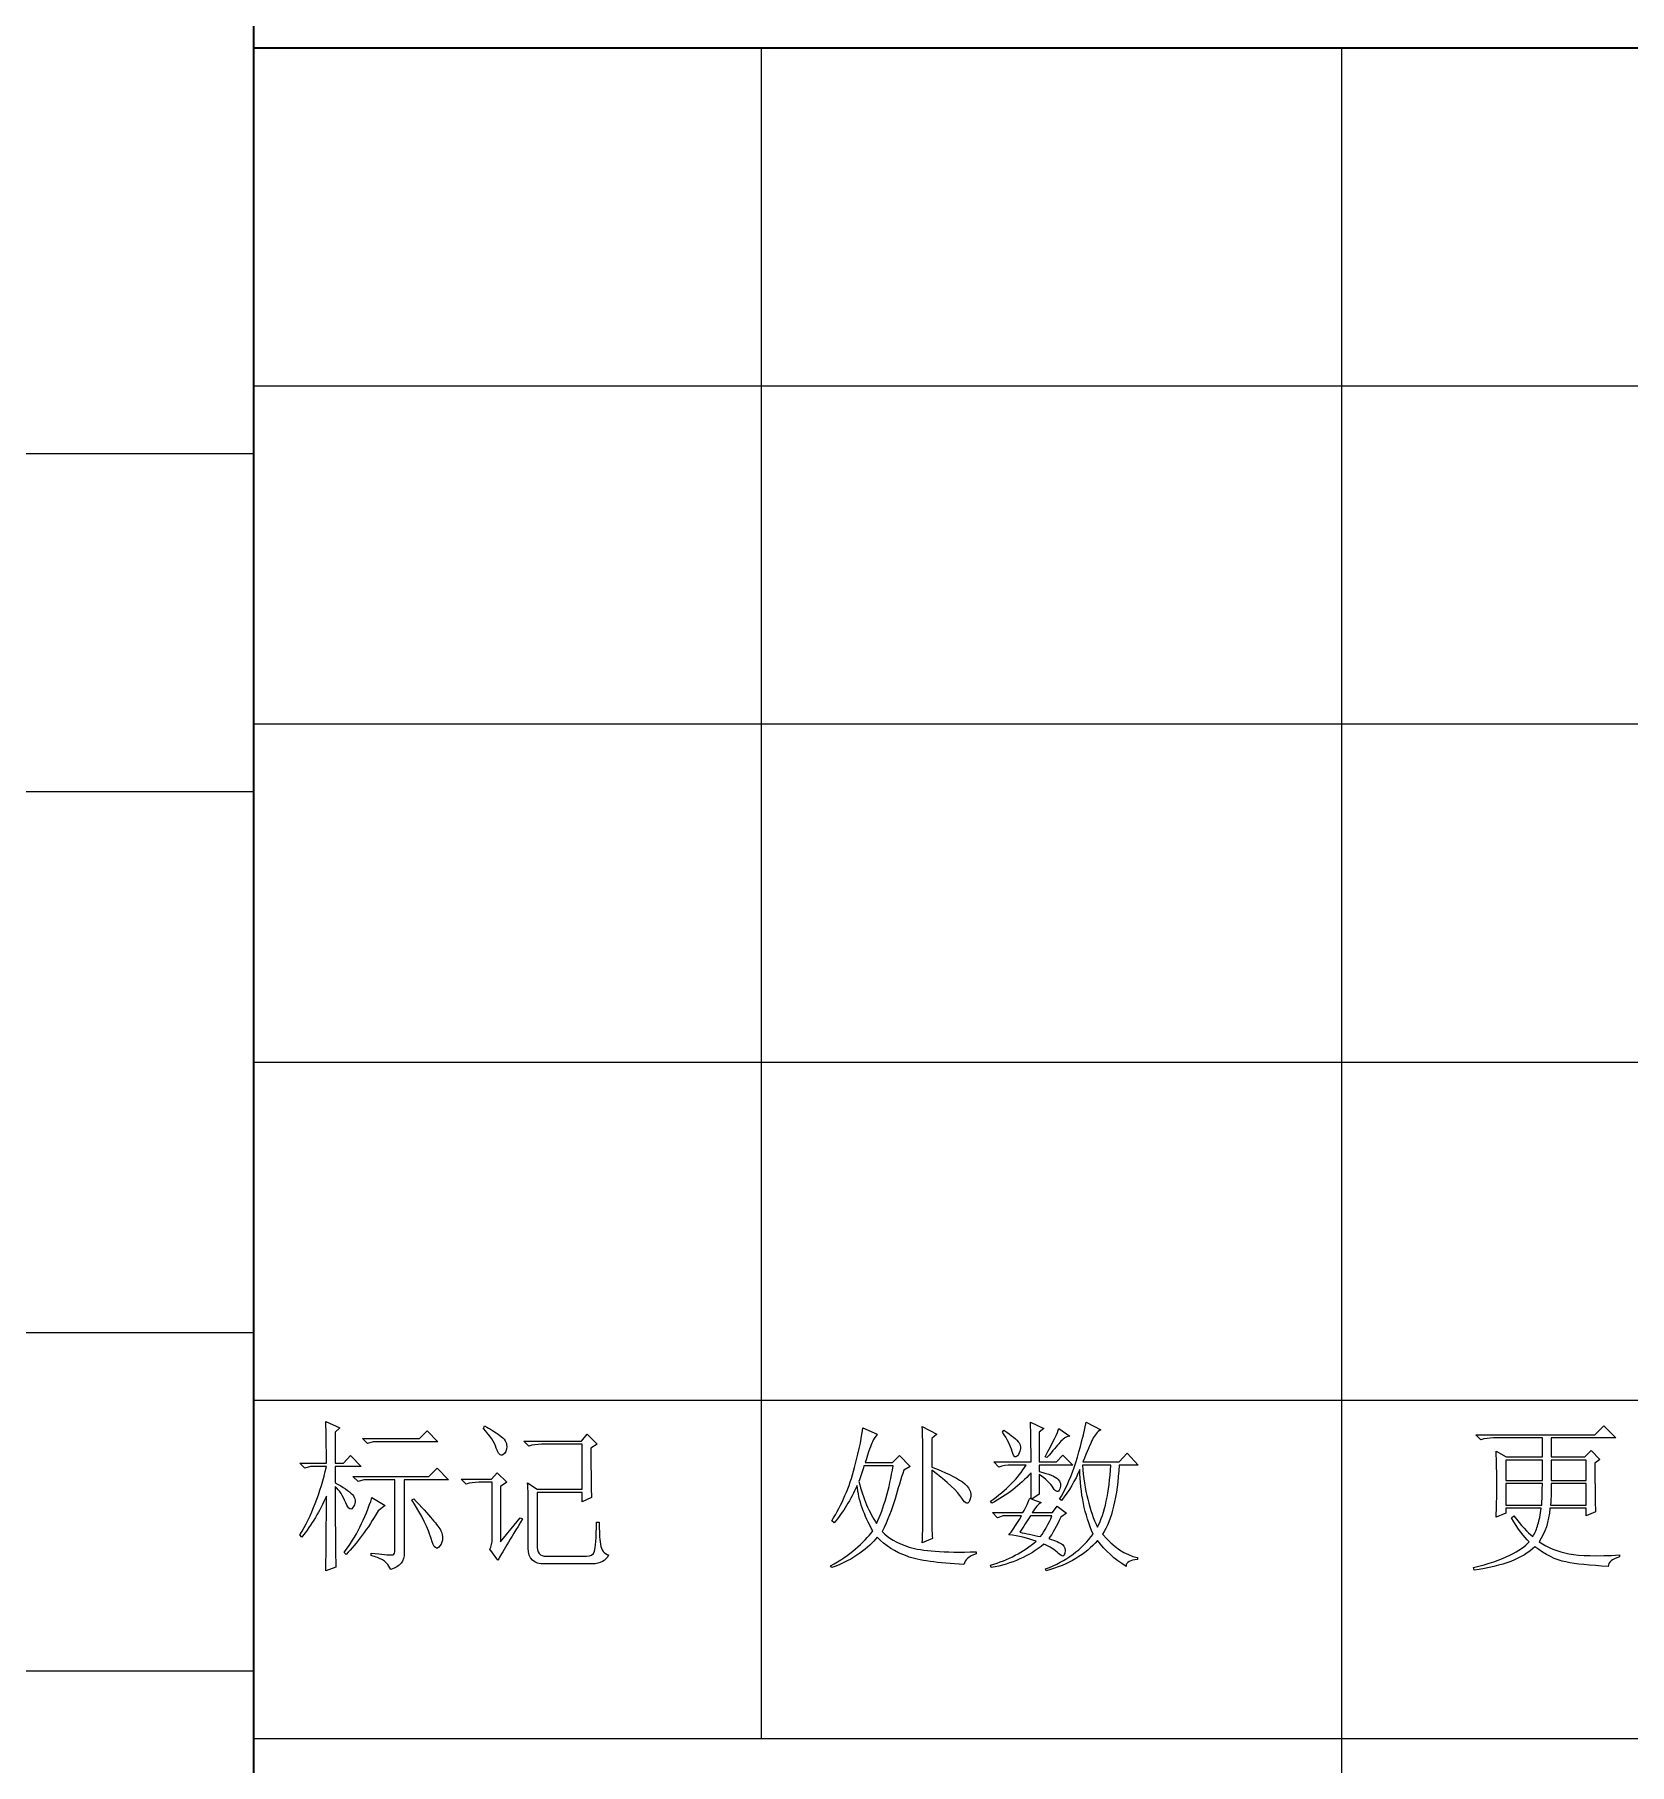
# Model space of a CAD drawing. Header units: millimetres. Extents: x 958 to 3026, y 447 to 1692.
# Drawn here: x 1057 to 1155.8, y 550.3 to 657.6 of the extents above; entities that cross this region are included whole.
import ezdxf

# ---------------------------------------------------------------- set-up
doc = ezdxf.new("R2010")
doc.units = ezdxf.units.MM
doc.layers.add('layer 1', color=7, linetype='Continuous')

msp = doc.modelspace()

# ---------------------------------------------------------------- linework, layer by layer
at = {"layer": 'layer 1', "lineweight": 35}
for points in [[(1070.528, 1671.519), (1070.528, 1671.519), (1070.528, 468.048), (1070.528, 468.048)], [(1880.183, 656.745), (1880.183, 656.745), (1070.528, 656.745), (1070.528, 656.745)]]:
    msp.add_open_spline(points, degree=3, dxfattribs=at)
at = {"layer": 'layer 1', "color": 1, "lineweight": 9}
for points in [[(1070.528, 656.745), (1070.528, 656.745), (1070.528, 656.745), (1070.528, 656.745)], [(1070.528, 656.745), (1070.528, 656.745), (1070.528, 468.048), (1070.528, 468.048)], [(1102.015, 656.745), (1102.015, 656.745), (1102.015, 656.745), (1102.015, 656.745)], [(1102.015, 656.745), (1102.015, 656.745), (1102.015, 551.913), (1102.015, 551.913)], [(1137.999, 656.745), (1137.999, 656.745), (1137.999, 656.745), (1137.999, 656.745)], [(1137.999, 656.745), (1137.999, 656.745), (1137.999, 468.048), (1137.999, 468.048)], [(1340.413, 635.779), (1340.413, 635.779), (1070.528, 635.779), (1070.528, 635.779)], [(1070.528, 631.586), (1070.528, 631.586), (958.076, 631.586), (958.076, 631.586)], [(1070.528, 631.586), (1070.528, 631.586), (1070.528, 631.586), (1070.528, 631.586)], [(1340.413, 614.812), (1340.413, 614.812), (1070.528, 614.812), (1070.528, 614.812)], [(1070.528, 610.619), (1070.528, 610.619), (958.076, 610.619), (958.076, 610.619)], [(1070.528, 610.619), (1070.528, 610.619), (1070.528, 610.619), (1070.528, 610.619)], [(1340.413, 593.846), (1340.413, 593.846), (1070.528, 593.846), (1070.528, 593.846)], [(1070.528, 577.073), (1070.528, 577.073), (958.076, 577.073), (958.076, 577.073)], [(1070.528, 577.073), (1070.528, 577.073), (1070.528, 577.073), (1070.528, 577.073)], [(1340.413, 572.88), (1340.413, 572.88), (1070.528, 572.88), (1070.528, 572.88)], [(1070.528, 556.107), (1070.528, 556.107), (958.076, 556.107), (958.076, 556.107)], [(1070.528, 556.107), (1070.528, 556.107), (1070.528, 556.107), (1070.528, 556.107)], [(1610.298, 551.913), (1610.298, 551.913), (1070.528, 551.913), (1070.528, 551.913)]]:
    msp.add_open_spline(points, degree=3, dxfattribs=at)
at = {"layer": 'layer 1', "color": 1}
for points, knots in [([(1075.604, 567.543), (1075.867, 567.307), (1076.082, 566.974), (1076.252, 566.542), (1076.252, 566.542), (1076.423, 566.11), (1076.586, 566.032), (1076.743, 566.308), (1076.743, 566.308), (1076.9, 566.583), (1076.873, 566.83), (1076.664, 567.053), (1076.664, 567.053), (1076.455, 567.276), (1076.102, 567.517), (1075.604, 567.778), (1075.604, 567.778), (1075.604, 567.778), (1075.604, 568.799), (1075.604, 568.799), (1075.604, 568.799), (1075.604, 568.799), (1077.213, 568.799), (1077.213, 568.799), (1077.213, 568.799), (1077.213, 568.799), (1076.547, 569.466), (1076.547, 569.466), (1076.547, 569.466), (1076.547, 569.466), (1076.115, 568.995), (1076.115, 568.995), (1076.115, 568.995), (1076.115, 568.995), (1075.604, 568.995), (1075.604, 568.995), (1075.604, 568.995), (1075.604, 568.995), (1075.604, 570.917), (1075.604, 570.917), (1075.604, 570.917), (1075.604, 570.917), (1075.879, 571.194), (1075.879, 571.194), (1075.879, 571.194), (1075.879, 571.194), (1075.017, 571.586), (1075.017, 571.586), (1075.017, 571.586), (1075.042, 570.852), (1075.055, 569.99), (1075.055, 568.995), (1075.055, 568.995), (1075.055, 568.995), (1073.408, 568.995), (1073.408, 568.995), (1073.408, 568.995), (1073.408, 568.995), (1073.721, 568.682), (1073.721, 568.682), (1073.721, 568.682), (1073.721, 568.682), (1074.074, 568.799), (1074.074, 568.799), (1074.074, 568.799), (1074.074, 568.799), (1075.055, 568.799), (1075.055, 568.799), (1075.055, 568.799), (1074.688, 567.15), (1074.139, 565.739), (1073.408, 564.561), (1073.408, 564.561), (1073.408, 564.561), (1073.525, 564.404), (1073.525, 564.404), (1073.525, 564.404), (1074.153, 565.19), (1074.663, 566.038), (1075.055, 566.954), (1075.055, 566.954), (1075.055, 564.992), (1075.042, 563.45), (1075.017, 562.325), (1075.017, 562.325), (1075.017, 562.325), (1075.645, 562.559), (1075.645, 562.559), (1075.645, 562.559), (1075.618, 563.083), (1075.604, 564.744), (1075.604, 567.543)], [0, 0, 0, 0, 0.0434783, 0.0434783, 0.0434783, 0.0434783, 0.0869565, 0.0869565, 0.0869565, 0.0869565, 0.1304348, 0.1304348, 0.1304348, 0.1304348, 0.173913, 0.173913, 0.173913, 0.173913, 0.2173913, 0.2173913, 0.2173913, 0.2173913, 0.2608696, 0.2608696, 0.2608696, 0.2608696, 0.3043478, 0.3043478, 0.3043478, 0.3043478, 0.3478261, 0.3478261, 0.3478261, 0.3478261, 0.3913043, 0.3913043, 0.3913043, 0.3913043, 0.4347826, 0.4347826, 0.4347826, 0.4347826, 0.4782609, 0.4782609, 0.4782609, 0.4782609, 0.5217391, 0.5217391, 0.5217391, 0.5217391, 0.5652174, 0.5652174, 0.5652174, 0.5652174, 0.6086957, 0.6086957, 0.6086957, 0.6086957, 0.6521739, 0.6521739, 0.6521739, 0.6521739, 0.6956522, 0.6956522, 0.6956522, 0.6956522, 0.7391304, 0.7391304, 0.7391304, 0.7391304, 0.7826087, 0.7826087, 0.7826087, 0.7826087, 0.826087, 0.826087, 0.826087, 0.826087, 0.8695652, 0.8695652, 0.8695652, 0.8695652, 0.9130435, 0.9130435, 0.9130435, 0.9130435, 0.9565217, 0.9565217, 0.9565217, 0.9565217, 1, 1, 1, 1]), ([(1077.292, 570.526), (1077.292, 570.526), (1077.607, 570.212), (1077.607, 570.212), (1077.607, 570.212), (1077.607, 570.212), (1077.96, 570.33), (1077.96, 570.33), (1077.96, 570.33), (1077.96, 570.33), (1081.962, 570.33), (1081.962, 570.33), (1081.962, 570.33), (1081.962, 570.33), (1081.296, 570.996), (1081.296, 570.996), (1081.296, 570.996), (1081.296, 570.996), (1080.825, 570.526), (1080.825, 570.526), (1080.825, 570.526), (1080.825, 570.526), (1077.292, 570.526), (1077.292, 570.526)], [0, 0, 0, 0, 0.1666667, 0.1666667, 0.1666667, 0.1666667, 0.3333333, 0.3333333, 0.3333333, 0.3333333, 0.5, 0.5, 0.5, 0.5, 0.6666667, 0.6666667, 0.6666667, 0.6666667, 0.8333333, 0.8333333, 0.8333333, 0.8333333, 1, 1, 1, 1]), ([(1084.788, 571.154), (1085.207, 570.708), (1085.475, 570.303), (1085.592, 569.938), (1085.592, 569.938), (1085.709, 569.571), (1085.848, 569.434), (1086.004, 569.524), (1086.004, 569.524), (1086.161, 569.616), (1086.24, 569.787), (1086.24, 570.035), (1086.24, 570.035), (1086.24, 570.284), (1086.096, 570.512), (1085.808, 570.721), (1085.808, 570.721), (1085.52, 570.931), (1085.207, 571.127), (1084.867, 571.311), (1084.867, 571.311), (1084.867, 571.311), (1084.788, 571.154), (1084.788, 571.154)], [0, 0, 0, 0, 0.1666667, 0.1666667, 0.1666667, 0.1666667, 0.3333333, 0.3333333, 0.3333333, 0.3333333, 0.5, 0.5, 0.5, 0.5, 0.6666667, 0.6666667, 0.6666667, 0.6666667, 0.8333333, 0.8333333, 0.8333333, 0.8333333, 1, 1, 1, 1]), ([(1087.574, 563.736), (1087.574, 563.056), (1087.914, 562.73), (1088.594, 562.755), (1088.594, 562.755), (1088.594, 562.755), (1091.537, 562.755), (1091.537, 562.755), (1091.537, 562.755), (1092.035, 562.755), (1092.375, 562.939), (1092.557, 563.306), (1092.557, 563.306), (1092.269, 563.383), (1092.1, 563.606), (1092.048, 563.972), (1092.048, 563.972), (1091.995, 564.339), (1091.969, 564.796), (1091.969, 565.345), (1091.969, 565.345), (1091.969, 565.345), (1091.812, 565.345), (1091.812, 565.345), (1091.812, 565.345), (1091.785, 564.352), (1091.74, 563.749), (1091.675, 563.54), (1091.675, 563.54), (1091.61, 563.331), (1091.446, 563.227), (1091.184, 563.227), (1091.184, 563.227), (1091.184, 563.227), (1088.711, 563.227), (1088.711, 563.227), (1088.711, 563.227), (1088.293, 563.227), (1088.097, 563.462), (1088.124, 563.934), (1088.124, 563.934), (1088.124, 563.934), (1088.124, 567.19), (1088.124, 567.19), (1088.124, 567.19), (1088.124, 567.19), (1090.91, 567.19), (1090.91, 567.19), (1090.91, 567.19), (1090.91, 567.19), (1090.91, 566.601), (1090.91, 566.601), (1090.91, 566.601), (1090.91, 566.601), (1091.499, 566.875), (1091.499, 566.875), (1091.499, 566.875), (1091.472, 567.269), (1091.459, 568.289), (1091.459, 569.938), (1091.459, 569.938), (1091.459, 569.938), (1091.851, 570.172), (1091.851, 570.172), (1091.851, 570.172), (1091.851, 570.172), (1091.223, 570.8), (1091.223, 570.8), (1091.223, 570.8), (1091.223, 570.8), (1090.871, 570.368), (1090.871, 570.368), (1090.871, 570.368), (1090.871, 570.368), (1087.3, 570.368), (1087.3, 570.368), (1087.3, 570.368), (1087.3, 570.368), (1087.613, 570.055), (1087.613, 570.055), (1087.613, 570.055), (1087.849, 570.134), (1088.11, 570.172), (1088.398, 570.172), (1088.398, 570.172), (1088.398, 570.172), (1090.91, 570.172), (1090.91, 570.172), (1090.91, 570.172), (1090.91, 570.172), (1090.91, 567.386), (1090.91, 567.386), (1090.91, 567.386), (1090.91, 567.386), (1088.124, 567.386), (1088.124, 567.386), (1088.124, 567.386), (1088.124, 567.386), (1087.534, 567.778), (1087.534, 567.778), (1087.534, 567.778), (1087.561, 567.307), (1087.574, 566.864), (1087.574, 566.445), (1087.574, 566.445), (1087.574, 566.445), (1087.574, 563.736), (1087.574, 563.736)], [0, 0, 0, 0, 0.037037, 0.037037, 0.037037, 0.037037, 0.0740741, 0.0740741, 0.0740741, 0.0740741, 0.1111111, 0.1111111, 0.1111111, 0.1111111, 0.1481481, 0.1481481, 0.1481481, 0.1481481, 0.1851852, 0.1851852, 0.1851852, 0.1851852, 0.2222222, 0.2222222, 0.2222222, 0.2222222, 0.2592593, 0.2592593, 0.2592593, 0.2592593, 0.2962963, 0.2962963, 0.2962963, 0.2962963, 0.3333333, 0.3333333, 0.3333333, 0.3333333, 0.3703704, 0.3703704, 0.3703704, 0.3703704, 0.4074074, 0.4074074, 0.4074074, 0.4074074, 0.4444444, 0.4444444, 0.4444444, 0.4444444, 0.4814815, 0.4814815, 0.4814815, 0.4814815, 0.5185185, 0.5185185, 0.5185185, 0.5185185, 0.5555556, 0.5555556, 0.5555556, 0.5555556, 0.5925926, 0.5925926, 0.5925926, 0.5925926, 0.6296296, 0.6296296, 0.6296296, 0.6296296, 0.6666667, 0.6666667, 0.6666667, 0.6666667, 0.7037037, 0.7037037, 0.7037037, 0.7037037, 0.7407407, 0.7407407, 0.7407407, 0.7407407, 0.7777778, 0.7777778, 0.7777778, 0.7777778, 0.8148148, 0.8148148, 0.8148148, 0.8148148, 0.8518519, 0.8518519, 0.8518519, 0.8518519, 0.8888889, 0.8888889, 0.8888889, 0.8888889, 0.9259259, 0.9259259, 0.9259259, 0.9259259, 0.962963, 0.962963, 0.962963, 0.962963, 1, 1, 1, 1]), ([(1111.254, 568.799), (1111.254, 568.799), (1110.586, 569.466), (1110.586, 569.466), (1110.586, 569.466), (1110.586, 569.466), (1110.154, 569.034), (1110.154, 569.034), (1110.154, 569.034), (1110.154, 569.034), (1108.468, 569.034), (1108.468, 569.034), (1108.468, 569.034), (1108.677, 569.715), (1108.827, 570.147), (1108.918, 570.33), (1108.918, 570.33), (1109.01, 570.512), (1109.108, 570.67), (1109.213, 570.8), (1109.213, 570.8), (1109.213, 570.8), (1108.311, 571.194), (1108.311, 571.194), (1108.311, 571.194), (1108.284, 570.748), (1108.115, 569.925), (1107.8, 568.721), (1107.8, 568.721), (1107.487, 567.517), (1107.015, 566.418), (1106.387, 565.424), (1106.387, 565.424), (1106.387, 565.424), (1106.544, 565.307), (1106.544, 565.307), (1106.544, 565.307), (1107.093, 565.961), (1107.566, 566.731), (1107.957, 567.622), (1107.957, 567.622), (1108.061, 566.707), (1108.389, 565.764), (1108.939, 564.796), (1108.939, 564.796), (1108.651, 564.429), (1108.291, 564.057), (1107.859, 563.678), (1107.859, 563.678), (1107.428, 563.299), (1106.911, 562.953), (1106.31, 562.638), (1106.31, 562.638), (1106.31, 562.638), (1106.387, 562.521), (1106.387, 562.521), (1106.387, 562.521), (1107.093, 562.782), (1107.676, 563.083), (1108.133, 563.423), (1108.133, 563.423), (1108.592, 563.763), (1108.952, 564.089), (1109.213, 564.404), (1109.213, 564.404), (1109.71, 563.88), (1110.325, 563.488), (1111.058, 563.227), (1111.058, 563.227), (1111.79, 562.964), (1112.967, 562.795), (1114.589, 562.717), (1114.589, 562.717), (1114.642, 563.004), (1114.891, 563.227), (1115.335, 563.383), (1115.335, 563.383), (1115.335, 563.383), (1115.335, 563.502), (1115.335, 563.502), (1115.335, 563.502), (1113.347, 563.45), (1111.966, 563.547), (1111.196, 563.797), (1111.196, 563.797), (1110.424, 564.044), (1109.868, 564.364), (1109.526, 564.757), (1109.526, 564.757), (1109.868, 565.464), (1110.129, 566.137), (1110.312, 566.779), (1110.312, 566.779), (1110.496, 567.42), (1110.678, 568.014), (1110.861, 568.563), (1110.861, 568.563), (1110.861, 568.563), (1111.254, 568.799), (1111.254, 568.799)], [0, 0, 0, 0, 0.04, 0.04, 0.04, 0.04, 0.08, 0.08, 0.08, 0.08, 0.12, 0.12, 0.12, 0.12, 0.16, 0.16, 0.16, 0.16, 0.2, 0.2, 0.2, 0.2, 0.24, 0.24, 0.24, 0.24, 0.28, 0.28, 0.28, 0.28, 0.32, 0.32, 0.32, 0.32, 0.36, 0.36, 0.36, 0.36, 0.4, 0.4, 0.4, 0.4, 0.44, 0.44, 0.44, 0.44, 0.48, 0.48, 0.48, 0.48, 0.52, 0.52, 0.52, 0.52, 0.56, 0.56, 0.56, 0.56, 0.6, 0.6, 0.6, 0.6, 0.64, 0.64, 0.64, 0.64, 0.68, 0.68, 0.68, 0.68, 0.72, 0.72, 0.72, 0.72, 0.76, 0.76, 0.76, 0.76, 0.8, 0.8, 0.8, 0.8, 0.84, 0.84, 0.84, 0.84, 0.88, 0.88, 0.88, 0.88, 0.92, 0.92, 0.92, 0.92, 0.96, 0.96, 0.96, 0.96, 1, 1, 1, 1]), ([(1112.589, 568.563), (1113.581, 567.832), (1114.203, 567.256), (1114.452, 566.837), (1114.452, 566.837), (1114.7, 566.418), (1114.878, 566.405), (1114.981, 566.798), (1114.981, 566.798), (1115.087, 567.19), (1114.923, 567.537), (1114.491, 567.838), (1114.491, 567.838), (1114.059, 568.138), (1113.426, 568.446), (1112.589, 568.759), (1112.589, 568.759), (1112.589, 568.759), (1112.589, 570.526), (1112.589, 570.526), (1112.589, 570.526), (1112.589, 570.526), (1112.902, 570.8), (1112.902, 570.8), (1112.902, 570.8), (1112.902, 570.8), (1111.999, 571.271), (1111.999, 571.271), (1111.999, 571.271), (1112.026, 570.643), (1112.038, 570.159), (1112.038, 569.819), (1112.038, 569.819), (1112.038, 569.819), (1112.038, 565.581), (1112.038, 565.581), (1112.038, 565.581), (1112.038, 565.057), (1112.026, 564.548), (1111.999, 564.051), (1111.999, 564.051), (1111.999, 564.051), (1112.627, 564.325), (1112.627, 564.325), (1112.627, 564.325), (1112.6, 564.771), (1112.589, 565.19), (1112.589, 565.581), (1112.589, 565.581), (1112.589, 565.581), (1112.589, 568.563), (1112.589, 568.563)], [0, 0, 0, 0, 0.0769231, 0.0769231, 0.0769231, 0.0769231, 0.1538462, 0.1538462, 0.1538462, 0.1538462, 0.2307692, 0.2307692, 0.2307692, 0.2307692, 0.3076923, 0.3076923, 0.3076923, 0.3076923, 0.3846154, 0.3846154, 0.3846154, 0.3846154, 0.4615385, 0.4615385, 0.4615385, 0.4615385, 0.5384615, 0.5384615, 0.5384615, 0.5384615, 0.6153846, 0.6153846, 0.6153846, 0.6153846, 0.6923077, 0.6923077, 0.6923077, 0.6923077, 0.7692308, 0.7692308, 0.7692308, 0.7692308, 0.8461538, 0.8461538, 0.8461538, 0.8461538, 0.9230769, 0.9230769, 0.9230769, 0.9230769, 1, 1, 1, 1]), ([(1118.71, 571.545), (1118.735, 570.84), (1118.749, 570.015), (1118.749, 569.074), (1118.749, 569.074), (1118.749, 569.074), (1116.433, 569.074), (1116.433, 569.074), (1116.433, 569.074), (1116.433, 569.074), (1116.748, 568.759), (1116.748, 568.759), (1116.748, 568.759), (1116.984, 568.838), (1117.245, 568.878), (1117.533, 568.878), (1117.533, 568.878), (1117.533, 568.878), (1118.436, 568.878), (1118.436, 568.878), (1118.436, 568.878), (1117.938, 568.066), (1117.205, 567.321), (1116.237, 566.641), (1116.237, 566.641), (1116.237, 566.641), (1116.316, 566.522), (1116.316, 566.522), (1116.316, 566.522), (1117.232, 566.994), (1118.042, 567.622), (1118.749, 568.406), (1118.749, 568.406), (1118.749, 568.406), (1118.749, 566.798), (1118.749, 566.798), (1118.749, 566.798), (1118.749, 566.798), (1118.67, 566.837), (1118.67, 566.837), (1118.67, 566.837), (1118.593, 566.601), (1118.449, 566.301), (1118.24, 565.935), (1118.24, 565.935), (1118.24, 565.935), (1116.356, 565.935), (1116.356, 565.935), (1116.356, 565.935), (1116.356, 565.935), (1116.669, 565.62), (1116.669, 565.62), (1116.669, 565.62), (1116.669, 565.62), (1117.022, 565.739), (1117.022, 565.739), (1117.022, 565.739), (1117.022, 565.739), (1118.161, 565.739), (1118.161, 565.739), (1118.161, 565.739), (1117.794, 565.111), (1117.533, 564.717), (1117.376, 564.561), (1117.376, 564.561), (1117.977, 564.483), (1118.539, 564.352), (1119.063, 564.168), (1119.063, 564.168), (1118.278, 563.488), (1117.337, 562.991), (1116.237, 562.678), (1116.237, 562.678), (1116.237, 562.678), (1116.277, 562.521), (1116.277, 562.521), (1116.277, 562.521), (1117.558, 562.755), (1118.645, 563.24), (1119.534, 563.972), (1119.534, 563.972), (1119.926, 563.815), (1120.234, 563.626), (1120.457, 563.403), (1120.457, 563.403), (1120.679, 563.18), (1120.81, 563.187), (1120.848, 563.423), (1120.848, 563.423), (1120.888, 563.659), (1120.835, 563.835), (1120.691, 563.952), (1120.691, 563.952), (1120.547, 564.071), (1120.267, 564.195), (1119.849, 564.325), (1119.849, 564.325), (1120.083, 564.638), (1120.333, 565.084), (1120.594, 565.66), (1120.594, 565.66), (1120.594, 565.66), (1120.947, 565.894), (1120.947, 565.894), (1120.947, 565.894), (1120.947, 565.894), (1120.358, 566.326), (1120.358, 566.326), (1120.358, 566.326), (1120.358, 566.326), (1120.083, 565.935), (1120.083, 565.935), (1120.083, 565.935), (1120.083, 565.935), (1118.827, 565.935), (1118.827, 565.935), (1118.827, 565.935), (1119.012, 566.248), (1119.194, 566.457), (1119.377, 566.562), (1119.377, 566.562), (1119.377, 566.562), (1118.789, 566.758), (1118.789, 566.758), (1118.789, 566.758), (1118.789, 566.758), (1119.259, 567.073), (1119.259, 567.073), (1119.259, 567.073), (1119.259, 567.073), (1119.259, 568.289), (1119.259, 568.289), (1119.259, 568.289), (1119.651, 568.028), (1119.939, 567.753), (1120.123, 567.465), (1120.123, 567.465), (1120.306, 567.177), (1120.443, 567.157), (1120.535, 567.406), (1120.535, 567.406), (1120.625, 567.654), (1120.587, 567.857), (1120.416, 568.014), (1120.416, 568.014), (1120.247, 568.172), (1119.86, 568.329), (1119.259, 568.485), (1119.259, 568.485), (1119.259, 568.485), (1119.259, 568.878), (1119.259, 568.878), (1119.259, 568.878), (1119.259, 568.878), (1121.339, 568.878), (1121.339, 568.878), (1121.339, 568.878), (1121.339, 568.878), (1120.711, 569.506), (1120.711, 569.506), (1120.711, 569.506), (1120.711, 569.506), (1120.319, 569.074), (1120.319, 569.074), (1120.319, 569.074), (1120.319, 569.074), (1119.259, 569.074), (1119.259, 569.074), (1119.259, 569.074), (1119.259, 569.074), (1119.259, 570.917), (1119.259, 570.917), (1119.259, 570.917), (1119.259, 570.917), (1119.534, 571.154), (1119.534, 571.154), (1119.534, 571.154), (1119.534, 571.154), (1118.71, 571.545), (1118.71, 571.545)], [0, 0, 0, 0, 0.0222222, 0.0222222, 0.0222222, 0.0222222, 0.0444444, 0.0444444, 0.0444444, 0.0444444, 0.0666667, 0.0666667, 0.0666667, 0.0666667, 0.0888889, 0.0888889, 0.0888889, 0.0888889, 0.1111111, 0.1111111, 0.1111111, 0.1111111, 0.1333333, 0.1333333, 0.1333333, 0.1333333, 0.1555556, 0.1555556, 0.1555556, 0.1555556, 0.1777778, 0.1777778, 0.1777778, 0.1777778, 0.2, 0.2, 0.2, 0.2, 0.2222222, 0.2222222, 0.2222222, 0.2222222, 0.2444444, 0.2444444, 0.2444444, 0.2444444, 0.2666667, 0.2666667, 0.2666667, 0.2666667, 0.2888889, 0.2888889, 0.2888889, 0.2888889, 0.3111111, 0.3111111, 0.3111111, 0.3111111, 0.3333333, 0.3333333, 0.3333333, 0.3333333, 0.3555556, 0.3555556, 0.3555556, 0.3555556, 0.3777778, 0.3777778, 0.3777778, 0.3777778, 0.4, 0.4, 0.4, 0.4, 0.4222222, 0.4222222, 0.4222222, 0.4222222, 0.4444444, 0.4444444, 0.4444444, 0.4444444, 0.4666667, 0.4666667, 0.4666667, 0.4666667, 0.4888889, 0.4888889, 0.4888889, 0.4888889, 0.5111111, 0.5111111, 0.5111111, 0.5111111, 0.5333333, 0.5333333, 0.5333333, 0.5333333, 0.5555556, 0.5555556, 0.5555556, 0.5555556, 0.5777778, 0.5777778, 0.5777778, 0.5777778, 0.6, 0.6, 0.6, 0.6, 0.6222222, 0.6222222, 0.6222222, 0.6222222, 0.6444444, 0.6444444, 0.6444444, 0.6444444, 0.6666667, 0.6666667, 0.6666667, 0.6666667, 0.6888889, 0.6888889, 0.6888889, 0.6888889, 0.7111111, 0.7111111, 0.7111111, 0.7111111, 0.7333333, 0.7333333, 0.7333333, 0.7333333, 0.7555556, 0.7555556, 0.7555556, 0.7555556, 0.7777778, 0.7777778, 0.7777778, 0.7777778, 0.8, 0.8, 0.8, 0.8, 0.8222222, 0.8222222, 0.8222222, 0.8222222, 0.8444444, 0.8444444, 0.8444444, 0.8444444, 0.8666667, 0.8666667, 0.8666667, 0.8666667, 0.8888889, 0.8888889, 0.8888889, 0.8888889, 0.9111111, 0.9111111, 0.9111111, 0.9111111, 0.9333333, 0.9333333, 0.9333333, 0.9333333, 0.9555556, 0.9555556, 0.9555556, 0.9555556, 0.9777778, 0.9777778, 0.9777778, 0.9777778, 1, 1, 1, 1]), ([(1117.061, 571.036), (1117.061, 571.036), (1116.984, 570.917), (1116.984, 570.917), (1116.984, 570.917), (1117.27, 570.499), (1117.468, 570.1), (1117.571, 569.722), (1117.571, 569.722), (1117.677, 569.342), (1117.808, 569.283), (1117.965, 569.544), (1117.965, 569.544), (1118.121, 569.806), (1118.134, 570.042), (1118.004, 570.251), (1118.004, 570.251), (1117.873, 570.46), (1117.558, 570.721), (1117.061, 571.036)], [0, 0, 0, 0, 0.2, 0.2, 0.2, 0.2, 0.4, 0.4, 0.4, 0.4, 0.6, 0.6, 0.6, 0.6, 0.8, 0.8, 0.8, 0.8, 1, 1, 1, 1]), ([(1120.476, 571.154), (1120.398, 570.892), (1120.11, 570.303), (1119.613, 569.387), (1119.613, 569.387), (1119.613, 569.387), (1119.73, 569.349), (1119.73, 569.349), (1119.73, 569.349), (1120.097, 569.767), (1120.364, 570.08), (1120.535, 570.289), (1120.535, 570.289), (1120.704, 570.499), (1120.907, 570.631), (1121.143, 570.683), (1121.143, 570.683), (1121.143, 570.683), (1120.476, 571.154), (1120.476, 571.154)], [0, 0, 0, 0, 0.2, 0.2, 0.2, 0.2, 0.4, 0.4, 0.4, 0.4, 0.6, 0.6, 0.6, 0.6, 0.8, 0.8, 0.8, 0.8, 1, 1, 1, 1]), ([(1122.163, 571.545), (1121.719, 569.4), (1121.17, 567.805), (1120.515, 566.758), (1120.515, 566.758), (1120.515, 566.758), (1120.632, 566.68), (1120.632, 566.68), (1120.632, 566.68), (1121.105, 567.283), (1121.483, 567.922), (1121.771, 568.604), (1121.771, 568.604), (1121.798, 567.138), (1122.072, 565.804), (1122.595, 564.6), (1122.595, 564.6), (1121.915, 563.659), (1120.934, 562.939), (1119.651, 562.442), (1119.651, 562.442), (1119.651, 562.442), (1119.691, 562.325), (1119.691, 562.325), (1119.691, 562.325), (1121.078, 562.717), (1122.137, 563.344), (1122.869, 564.208), (1122.869, 564.208), (1123.34, 563.58), (1123.929, 563.043), (1124.636, 562.599), (1124.636, 562.599), (1124.662, 562.86), (1124.897, 563.004), (1125.342, 563.031), (1125.342, 563.031), (1125.342, 563.031), (1125.342, 563.148), (1125.342, 563.148), (1125.342, 563.148), (1124.584, 563.306), (1123.864, 563.79), (1123.184, 564.6), (1123.184, 564.6), (1123.758, 565.489), (1124.1, 566.916), (1124.204, 568.878), (1124.204, 568.878), (1124.204, 568.878), (1125.381, 568.878), (1125.381, 568.878), (1125.381, 568.878), (1125.381, 568.878), (1124.714, 569.623), (1124.714, 569.623), (1124.714, 569.623), (1124.714, 569.623), (1124.204, 569.074), (1124.204, 569.074), (1124.204, 569.074), (1124.204, 569.074), (1121.967, 569.074), (1121.967, 569.074), (1121.967, 569.074), (1122.228, 569.729), (1122.426, 570.193), (1122.556, 570.467), (1122.556, 570.467), (1122.687, 570.742), (1122.856, 570.944), (1123.065, 571.075), (1123.065, 571.075), (1123.065, 571.075), (1122.163, 571.545), (1122.163, 571.545)], [0, 0, 0, 0, 0.0526316, 0.0526316, 0.0526316, 0.0526316, 0.1052632, 0.1052632, 0.1052632, 0.1052632, 0.1578947, 0.1578947, 0.1578947, 0.1578947, 0.2105263, 0.2105263, 0.2105263, 0.2105263, 0.2631579, 0.2631579, 0.2631579, 0.2631579, 0.3157895, 0.3157895, 0.3157895, 0.3157895, 0.3684211, 0.3684211, 0.3684211, 0.3684211, 0.4210526, 0.4210526, 0.4210526, 0.4210526, 0.4736842, 0.4736842, 0.4736842, 0.4736842, 0.5263158, 0.5263158, 0.5263158, 0.5263158, 0.5789474, 0.5789474, 0.5789474, 0.5789474, 0.6315789, 0.6315789, 0.6315789, 0.6315789, 0.6842105, 0.6842105, 0.6842105, 0.6842105, 0.7368421, 0.7368421, 0.7368421, 0.7368421, 0.7894737, 0.7894737, 0.7894737, 0.7894737, 0.8421053, 0.8421053, 0.8421053, 0.8421053, 0.8947368, 0.8947368, 0.8947368, 0.8947368, 0.9473684, 0.9473684, 0.9473684, 0.9473684, 1, 1, 1, 1]), ([(1147.587, 565.66), (1147.587, 565.66), (1148.177, 565.894), (1148.177, 565.894), (1148.177, 565.894), (1148.177, 565.894), (1148.177, 566.209), (1148.177, 566.209), (1148.177, 566.209), (1148.177, 566.209), (1150.375, 566.209), (1150.375, 566.209), (1150.375, 566.209), (1150.322, 565.791), (1150.256, 565.451), (1150.178, 565.19), (1150.178, 565.19), (1150.099, 564.927), (1149.995, 564.679), (1149.864, 564.443), (1149.864, 564.443), (1149.525, 564.706), (1149.131, 565.136), (1148.688, 565.739), (1148.688, 565.739), (1148.688, 565.739), (1148.53, 565.62), (1148.53, 565.62), (1148.53, 565.62), (1148.949, 564.915), (1149.315, 564.418), (1149.628, 564.13), (1149.628, 564.13), (1149.394, 563.842), (1148.994, 563.56), (1148.431, 563.286), (1148.431, 563.286), (1147.869, 563.011), (1147.117, 562.755), (1146.176, 562.521), (1146.176, 562.521), (1146.176, 562.521), (1146.214, 562.363), (1146.214, 562.363), (1146.214, 562.363), (1147.104, 562.494), (1147.864, 562.678), (1148.492, 562.912), (1148.492, 562.912), (1149.119, 563.148), (1149.615, 563.45), (1149.982, 563.815), (1149.982, 563.815), (1150.636, 563.317), (1151.278, 563.004), (1151.906, 562.874), (1151.906, 562.874), (1152.533, 562.743), (1153.409, 562.651), (1154.534, 562.599), (1154.534, 562.599), (1154.534, 562.86), (1154.77, 563.056), (1155.241, 563.187), (1155.241, 563.187), (1155.241, 563.187), (1155.241, 563.306), (1155.241, 563.306), (1155.241, 563.306), (1153.854, 563.227), (1152.808, 563.252), (1152.101, 563.383), (1152.101, 563.383), (1151.395, 563.515), (1150.78, 563.763), (1150.256, 564.13), (1150.256, 564.13), (1150.623, 564.679), (1150.846, 565.372), (1150.925, 566.209), (1150.925, 566.209), (1150.925, 566.209), (1153.161, 566.209), (1153.161, 566.209), (1153.161, 566.209), (1153.161, 566.209), (1153.161, 565.739), (1153.161, 565.739), (1153.161, 565.739), (1153.161, 565.739), (1153.749, 565.973), (1153.749, 565.973), (1153.749, 565.973), (1153.724, 566.47), (1153.711, 567.478), (1153.711, 568.995), (1153.711, 568.995), (1153.711, 568.995), (1154.024, 569.231), (1154.024, 569.231), (1154.024, 569.231), (1154.024, 569.231), (1153.474, 569.78), (1153.474, 569.78), (1153.474, 569.78), (1153.474, 569.78), (1153.083, 569.387), (1153.083, 569.387), (1153.083, 569.387), (1153.083, 569.387), (1151.003, 569.387), (1151.003, 569.387), (1151.003, 569.387), (1151.003, 569.387), (1151.003, 570.566), (1151.003, 570.566), (1151.003, 570.566), (1151.003, 570.566), (1155.005, 570.566), (1155.005, 570.566), (1155.005, 570.566), (1155.005, 570.566), (1154.26, 571.311), (1154.26, 571.311), (1154.26, 571.311), (1154.26, 571.311), (1153.711, 570.762), (1153.711, 570.762), (1153.711, 570.762), (1153.711, 570.762), (1146.332, 570.762), (1146.332, 570.762), (1146.332, 570.762), (1146.332, 570.762), (1146.646, 570.447), (1146.646, 570.447), (1146.646, 570.447), (1146.882, 570.526), (1147.144, 570.566), (1147.432, 570.566), (1147.432, 570.566), (1147.432, 570.566), (1150.452, 570.566), (1150.452, 570.566), (1150.452, 570.566), (1150.452, 570.566), (1150.452, 569.387), (1150.452, 569.387), (1150.452, 569.387), (1150.452, 569.387), (1148.215, 569.387), (1148.215, 569.387), (1148.215, 569.387), (1148.215, 569.387), (1147.587, 569.74), (1147.587, 569.74), (1147.587, 569.74), (1147.614, 569.087), (1147.628, 568.387), (1147.628, 567.641), (1147.628, 567.641), (1147.628, 566.896), (1147.614, 566.236), (1147.587, 565.66)], [0, 0, 0, 0, 0.0243902, 0.0243902, 0.0243902, 0.0243902, 0.0487805, 0.0487805, 0.0487805, 0.0487805, 0.0731707, 0.0731707, 0.0731707, 0.0731707, 0.097561, 0.097561, 0.097561, 0.097561, 0.1219512, 0.1219512, 0.1219512, 0.1219512, 0.1463415, 0.1463415, 0.1463415, 0.1463415, 0.1707317, 0.1707317, 0.1707317, 0.1707317, 0.195122, 0.195122, 0.195122, 0.195122, 0.2195122, 0.2195122, 0.2195122, 0.2195122, 0.2439024, 0.2439024, 0.2439024, 0.2439024, 0.2682927, 0.2682927, 0.2682927, 0.2682927, 0.2926829, 0.2926829, 0.2926829, 0.2926829, 0.3170732, 0.3170732, 0.3170732, 0.3170732, 0.3414634, 0.3414634, 0.3414634, 0.3414634, 0.3658537, 0.3658537, 0.3658537, 0.3658537, 0.3902439, 0.3902439, 0.3902439, 0.3902439, 0.4146341, 0.4146341, 0.4146341, 0.4146341, 0.4390244, 0.4390244, 0.4390244, 0.4390244, 0.4634146, 0.4634146, 0.4634146, 0.4634146, 0.4878049, 0.4878049, 0.4878049, 0.4878049, 0.5121951, 0.5121951, 0.5121951, 0.5121951, 0.5365854, 0.5365854, 0.5365854, 0.5365854, 0.5609756, 0.5609756, 0.5609756, 0.5609756, 0.5853659, 0.5853659, 0.5853659, 0.5853659, 0.6097561, 0.6097561, 0.6097561, 0.6097561, 0.6341463, 0.6341463, 0.6341463, 0.6341463, 0.6585366, 0.6585366, 0.6585366, 0.6585366, 0.6829268, 0.6829268, 0.6829268, 0.6829268, 0.7073171, 0.7073171, 0.7073171, 0.7073171, 0.7317073, 0.7317073, 0.7317073, 0.7317073, 0.7560976, 0.7560976, 0.7560976, 0.7560976, 0.7804878, 0.7804878, 0.7804878, 0.7804878, 0.804878, 0.804878, 0.804878, 0.804878, 0.8292683, 0.8292683, 0.8292683, 0.8292683, 0.8536585, 0.8536585, 0.8536585, 0.8536585, 0.8780488, 0.8780488, 0.8780488, 0.8780488, 0.902439, 0.902439, 0.902439, 0.902439, 0.9268293, 0.9268293, 0.9268293, 0.9268293, 0.9512195, 0.9512195, 0.9512195, 0.9512195, 0.9756098, 0.9756098, 0.9756098, 0.9756098, 1, 1, 1, 1]), ([(1077.841, 563.423), (1077.841, 563.423), (1077.841, 563.266), (1077.841, 563.266), (1077.841, 563.266), (1078.129, 563.187), (1078.359, 563.102), (1078.528, 563.011), (1078.528, 563.011), (1078.699, 562.919), (1078.874, 562.717), (1079.059, 562.403), (1079.059, 562.403), (1079.346, 562.507), (1079.556, 562.638), (1079.686, 562.795), (1079.686, 562.795), (1079.817, 562.953), (1079.882, 563.174), (1079.882, 563.462), (1079.882, 563.462), (1079.882, 563.462), (1079.882, 567.976), (1079.882, 567.976), (1079.882, 567.976), (1079.882, 567.976), (1082.63, 567.976), (1082.63, 567.976), (1082.63, 567.976), (1082.63, 567.976), (1081.923, 568.682), (1081.923, 568.682), (1081.923, 568.682), (1081.923, 568.682), (1081.413, 568.172), (1081.413, 568.172), (1081.413, 568.172), (1081.413, 568.172), (1076.704, 568.172), (1076.704, 568.172), (1076.704, 568.172), (1076.704, 568.172), (1077.017, 567.857), (1077.017, 567.857), (1077.017, 567.857), (1077.017, 567.857), (1077.371, 567.976), (1077.371, 567.976), (1077.371, 567.976), (1077.371, 567.976), (1079.293, 567.976), (1079.293, 567.976), (1079.293, 567.976), (1079.293, 567.976), (1079.293, 563.502), (1079.293, 563.502), (1079.293, 563.502), (1079.293, 563.371), (1079.221, 563.306), (1079.078, 563.306), (1079.078, 563.306), (1078.935, 563.306), (1078.523, 563.344), (1077.841, 563.423)], [0, 0, 0, 0, 0.0625, 0.0625, 0.0625, 0.0625, 0.125, 0.125, 0.125, 0.125, 0.1875, 0.1875, 0.1875, 0.1875, 0.25, 0.25, 0.25, 0.25, 0.3125, 0.3125, 0.3125, 0.3125, 0.375, 0.375, 0.375, 0.375, 0.4375, 0.4375, 0.4375, 0.4375, 0.5, 0.5, 0.5, 0.5, 0.5625, 0.5625, 0.5625, 0.5625, 0.625, 0.625, 0.625, 0.625, 0.6875, 0.6875, 0.6875, 0.6875, 0.75, 0.75, 0.75, 0.75, 0.8125, 0.8125, 0.8125, 0.8125, 0.875, 0.875, 0.875, 0.875, 0.9375, 0.9375, 0.9375, 0.9375, 1, 1, 1, 1]), ([(1108.389, 568.838), (1108.389, 568.838), (1110.194, 568.838), (1110.194, 568.838), (1110.194, 568.838), (1109.958, 567.4), (1109.618, 566.209), (1109.175, 565.267), (1109.175, 565.267), (1108.702, 565.948), (1108.337, 566.81), (1108.075, 567.857), (1108.075, 567.857), (1108.18, 568.172), (1108.284, 568.498), (1108.389, 568.838)], [0, 0, 0, 0, 0.25, 0.25, 0.25, 0.25, 0.5, 0.5, 0.5, 0.5, 0.75, 0.75, 0.75, 0.75, 1, 1, 1, 1]), ([(1121.928, 568.878), (1121.928, 568.878), (1123.693, 568.878), (1123.693, 568.878), (1123.693, 568.878), (1123.589, 567.177), (1123.315, 565.894), (1122.869, 565.032), (1122.869, 565.032), (1122.372, 566.052), (1122.059, 567.334), (1121.928, 568.878)], [0, 0, 0, 0, 0.3333333, 0.3333333, 0.3333333, 0.3333333, 0.6666667, 0.6666667, 0.6666667, 0.6666667, 1, 1, 1, 1]), ([(1148.177, 569.191), (1148.177, 569.191), (1150.452, 569.191), (1150.452, 569.191), (1150.452, 569.191), (1150.452, 569.191), (1150.452, 567.935), (1150.452, 567.935), (1150.452, 567.935), (1150.452, 567.935), (1148.177, 567.935), (1148.177, 567.935), (1148.177, 567.935), (1148.177, 567.935), (1148.177, 569.191), (1148.177, 569.191)], [0, 0, 0, 0, 0.25, 0.25, 0.25, 0.25, 0.5, 0.5, 0.5, 0.5, 0.75, 0.75, 0.75, 0.75, 1, 1, 1, 1]), ([(1151.003, 569.191), (1151.003, 569.191), (1153.161, 569.191), (1153.161, 569.191), (1153.161, 569.191), (1153.161, 569.191), (1153.161, 567.935), (1153.161, 567.935), (1153.161, 567.935), (1153.161, 567.935), (1151.003, 567.935), (1151.003, 567.935), (1151.003, 567.935), (1151.003, 567.935), (1151.003, 569.191), (1151.003, 569.191)], [0, 0, 0, 0, 0.25, 0.25, 0.25, 0.25, 0.5, 0.5, 0.5, 0.5, 0.75, 0.75, 0.75, 0.75, 1, 1, 1, 1]), ([(1085.18, 563.659), (1085.18, 563.659), (1085.691, 562.991), (1085.691, 562.991), (1085.691, 562.991), (1085.925, 563.41), (1086.436, 564.26), (1087.221, 565.543), (1087.221, 565.543), (1087.221, 565.543), (1087.064, 565.62), (1087.064, 565.62), (1087.064, 565.62), (1087.064, 565.62), (1085.848, 564.13), (1085.848, 564.13), (1085.848, 564.13), (1085.848, 564.13), (1085.848, 567.543), (1085.848, 567.543), (1085.848, 567.543), (1085.848, 567.543), (1086.24, 567.818), (1086.24, 567.818), (1086.24, 567.818), (1086.24, 567.818), (1085.65, 568.406), (1085.65, 568.406), (1085.65, 568.406), (1085.65, 568.406), (1085.297, 568.014), (1085.297, 568.014), (1085.297, 568.014), (1085.297, 568.014), (1083.413, 568.014), (1083.413, 568.014), (1083.413, 568.014), (1083.413, 568.014), (1083.728, 567.701), (1083.728, 567.701), (1083.728, 567.701), (1083.964, 567.778), (1084.226, 567.818), (1084.514, 567.818), (1084.514, 567.818), (1084.514, 567.818), (1085.337, 567.818), (1085.337, 567.818), (1085.337, 567.818), (1085.337, 567.818), (1085.337, 564.364), (1085.337, 564.364), (1085.337, 564.364), (1085.337, 564.051), (1085.286, 563.815), (1085.18, 563.659)], [0, 0, 0, 0, 0.0714286, 0.0714286, 0.0714286, 0.0714286, 0.1428571, 0.1428571, 0.1428571, 0.1428571, 0.2142857, 0.2142857, 0.2142857, 0.2142857, 0.2857143, 0.2857143, 0.2857143, 0.2857143, 0.3571429, 0.3571429, 0.3571429, 0.3571429, 0.4285714, 0.4285714, 0.4285714, 0.4285714, 0.5, 0.5, 0.5, 0.5, 0.5714286, 0.5714286, 0.5714286, 0.5714286, 0.6428571, 0.6428571, 0.6428571, 0.6428571, 0.7142857, 0.7142857, 0.7142857, 0.7142857, 0.7857143, 0.7857143, 0.7857143, 0.7857143, 0.8571429, 0.8571429, 0.8571429, 0.8571429, 0.9285714, 0.9285714, 0.9285714, 0.9285714, 1, 1, 1, 1]), ([(1148.177, 567.739), (1148.177, 567.739), (1150.452, 567.739), (1150.452, 567.739), (1150.452, 567.739), (1150.452, 567.426), (1150.44, 566.981), (1150.414, 566.405), (1150.414, 566.405), (1150.414, 566.405), (1148.177, 566.405), (1148.177, 566.405), (1148.177, 566.405), (1148.177, 566.405), (1148.177, 567.739), (1148.177, 567.739)], [0, 0, 0, 0, 0.25, 0.25, 0.25, 0.25, 0.5, 0.5, 0.5, 0.5, 0.75, 0.75, 0.75, 0.75, 1, 1, 1, 1]), ([(1151.003, 567.739), (1151.003, 567.739), (1153.161, 567.739), (1153.161, 567.739), (1153.161, 567.739), (1153.161, 567.739), (1153.161, 566.405), (1153.161, 566.405), (1153.161, 566.405), (1153.161, 566.405), (1150.963, 566.405), (1150.963, 566.405), (1150.963, 566.405), (1150.99, 566.902), (1151.003, 567.348), (1151.003, 567.739)], [0, 0, 0, 0, 0.25, 0.25, 0.25, 0.25, 0.5, 0.5, 0.5, 0.5, 0.75, 0.75, 0.75, 0.75, 1, 1, 1, 1]), ([(1077.881, 566.875), (1077.463, 565.568), (1076.887, 564.429), (1076.154, 563.462), (1076.154, 563.462), (1076.154, 563.462), (1076.272, 563.344), (1076.272, 563.344), (1076.272, 563.344), (1076.952, 564.024), (1077.619, 564.927), (1078.273, 566.052), (1078.273, 566.052), (1078.273, 566.052), (1078.705, 566.367), (1078.705, 566.367), (1078.705, 566.367), (1078.705, 566.367), (1077.881, 566.875), (1077.881, 566.875)], [0, 0, 0, 0, 0.2, 0.2, 0.2, 0.2, 0.4, 0.4, 0.4, 0.4, 0.6, 0.6, 0.6, 0.6, 0.8, 0.8, 0.8, 0.8, 1, 1, 1, 1]), ([(1080.472, 566.798), (1080.472, 566.798), (1080.353, 566.72), (1080.353, 566.72), (1080.353, 566.72), (1080.981, 565.725), (1081.381, 564.927), (1081.55, 564.325), (1081.55, 564.325), (1081.721, 563.724), (1081.903, 563.574), (1082.099, 563.874), (1082.099, 563.874), (1082.295, 564.175), (1082.315, 564.483), (1082.158, 564.796), (1082.158, 564.796), (1082.002, 565.111), (1081.439, 565.777), (1080.472, 566.798)], [0, 0, 0, 0, 0.2, 0.2, 0.2, 0.2, 0.4, 0.4, 0.4, 0.4, 0.6, 0.6, 0.6, 0.6, 0.8, 0.8, 0.8, 0.8, 1, 1, 1, 1]), ([(1118.71, 565.739), (1118.71, 565.739), (1120.044, 565.739), (1120.044, 565.739), (1120.044, 565.739), (1119.835, 565.241), (1119.599, 564.809), (1119.338, 564.443), (1119.338, 564.443), (1118.868, 564.548), (1118.436, 564.638), (1118.042, 564.717), (1118.042, 564.717), (1118.278, 565.057), (1118.501, 565.399), (1118.71, 565.739)], [0, 0, 0, 0, 0.25, 0.25, 0.25, 0.25, 0.5, 0.5, 0.5, 0.5, 0.75, 0.75, 0.75, 0.75, 1, 1, 1, 1])]:
    msp.add_open_spline(points, degree=3, knots=knots, dxfattribs=at)

doc.saveas('drawing.dxf')
